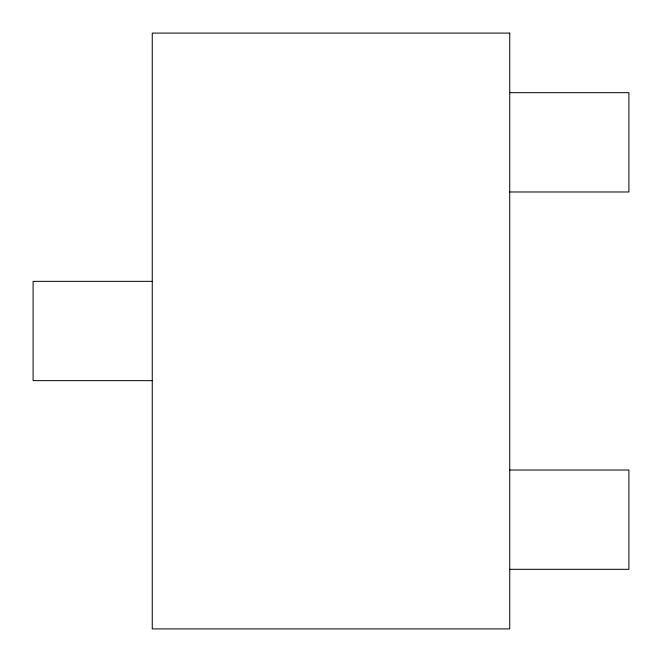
<?xml version="1.0" encoding="UTF-8"?>
<svg xmlns="http://www.w3.org/2000/svg" width="662" height="662" viewBox="0 0 662 662"><rect width="100%" height="100%" fill="white"/><g stroke="black" fill="none" stroke-linecap="round" stroke-linejoin="round"><path stroke-width="0.99" d="M509.74 92.68L628.9 92.68L628.9 191.98L509.74 191.98M152.26 281.35L33.1 281.35L33.1 380.65L152.26 380.65M509.74 470.02L628.9 470.02L628.9 569.32L509.74 569.32M509.74 33.1L152.26 33.1L152.26 628.9L509.74 628.9L509.74 33.1"/></g></svg>
